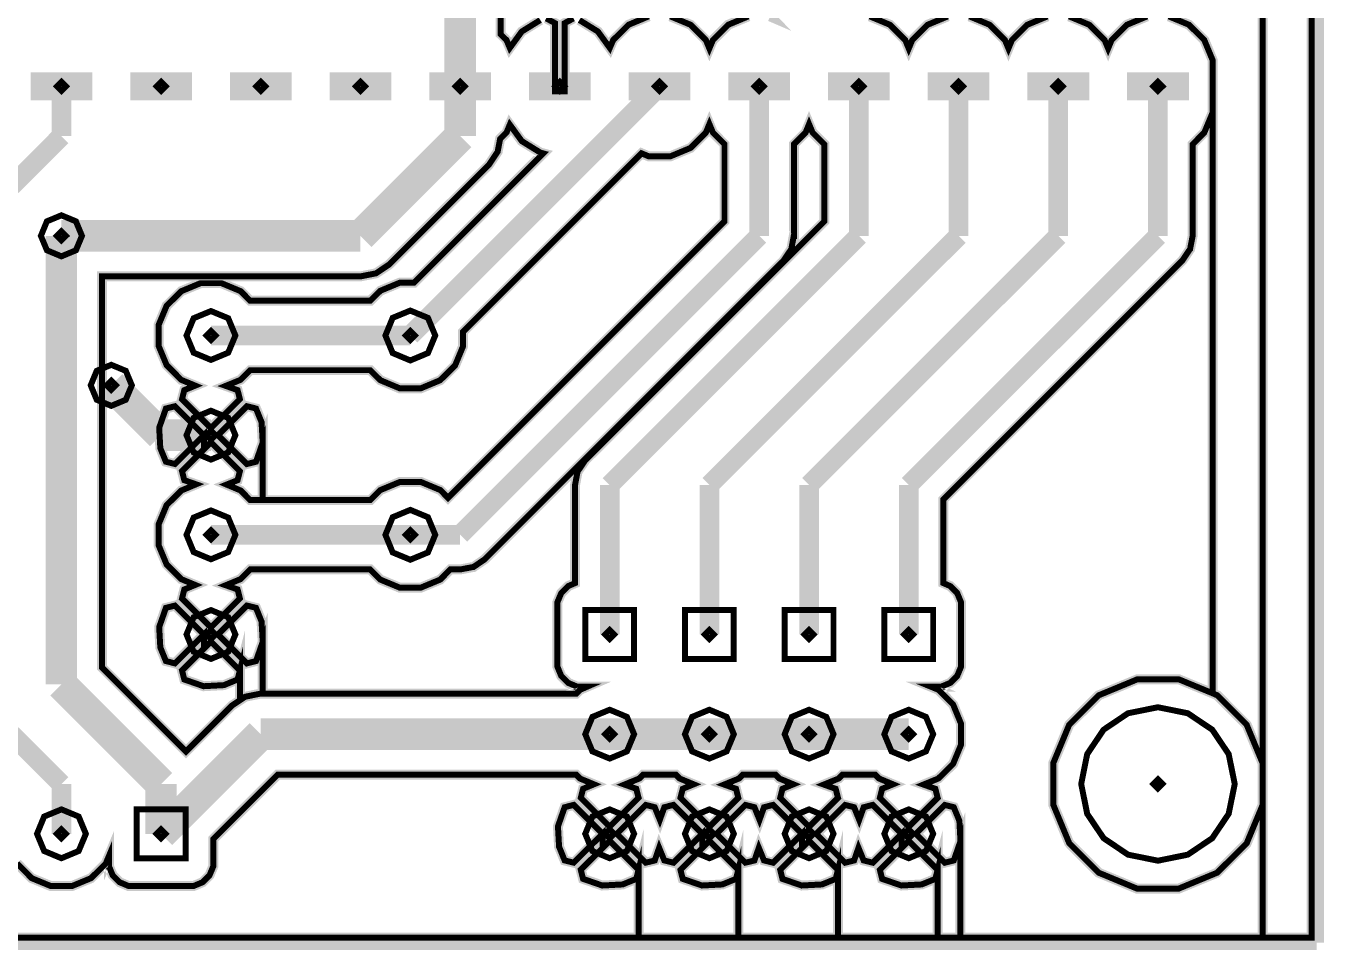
# Model space of a CAD drawing. Extents: x 0 to 6.22, y 0 to 4.04.
# Drawn here: x 4.922 to 6.224, y 2.058 to 2.985 of the extents above; entities that cross this region are included whole.
import ezdxf

# ---------------------------------------------------------------- set-up
doc = ezdxf.new("R2010")
doc.units = 0
doc.layers.get('0').update_dxf_attribs({"linetype": 'CONTINUOUS'})

msp = doc.modelspace()

# ---------------------------------------------------------------- linework, layer by layer
at = {"color": 0}
for points, const_width in [([(6.21636, 4.03353), (6.21636, 2.065)], 0.015), ([(4.25288, 4.02854), (6.21137, 4.02854), (6.21137, 2.07004)], 0.01), ([(6.21137, 4.02854), (6.21137, 2.07004), (6.21137, 2.07004), (6.16228, 2.07004), (6.16228, 3.89492)], 0.006), ([(6.21137, 2.07004), (6.16228, 2.07004), (6.16228, 3.89492)], 0.01), ([(6.16228, 3.85314), (6.16228, 2.2449), (6.14626, 2.28353), (6.11675, 2.3131), (6.11214, 2.31511), (6.11214, 2.95031), (6.10374, 2.97054), (6.08838, 2.98589), (6.06814, 2.99431)], 0.01), ([(6.16228, 3.85314), (6.16228, 2.2449), (6.14626, 2.28353), (6.11675, 2.3131), (6.11214, 2.31511), (6.11214, 2.95031), (6.10374, 2.97054), (6.08838, 2.98589), (6.06814, 2.99431)], 0.006), ([(5.35726, 2.9241), (5.35726, 3.12414)], 0.0315), ([(5.43767, 2.99061), (5.41906, 2.97911), (5.40707, 2.96263), (5.40375, 2.97054), (5.39794, 2.97629), (5.39794, 3.10721)], 0.01), ([(5.43767, 2.99061), (5.41906, 2.97911), (5.40707, 2.96263), (5.40375, 2.97054), (5.39794, 2.97629), (5.39794, 3.10721)], 0.006), ([(5.66607, 2.99664), (5.66846, 2.99419), (5.66818, 2.99431)], 0.01), ([(5.47097, 2.99229), (5.46224, 2.98762), (5.46224, 2.91911), (5.45225, 2.91911), (5.45225, 2.98762), (5.44358, 2.99229)], 0.01), ([(5.47097, 2.99229), (5.46224, 2.98762), (5.46224, 2.91911), (5.45225, 2.91911), (5.45225, 2.98762), (5.44358, 2.99229)], 0.006), ([(5.54633, 2.99431), (5.52615, 2.98589), (5.51074, 2.97054), (5.50738, 2.96263), (5.49544, 2.97911), (5.47683, 2.99061)], 0.01), ([(5.54633, 2.99431), (5.52615, 2.98589), (5.51074, 2.97054), (5.50738, 2.96263), (5.49544, 2.97911), (5.47683, 2.99061)], 0.006), ([(5.64638, 2.99431), (5.62614, 2.98589), (5.61079, 2.97054), (5.60726, 2.96212), (5.60374, 2.97054), (5.58838, 2.98589), (5.56814, 2.99431)], 0.01), ([(5.64638, 2.99431), (5.62614, 2.98589), (5.61079, 2.97054), (5.60726, 2.96212), (5.60374, 2.97054), (5.58838, 2.98589), (5.56814, 2.99431)], 0.006), ([(5.84636, 2.99431), (5.82617, 2.98589), (5.81076, 2.97054), (5.80724, 2.96212), (5.80376, 2.97054), (5.78836, 2.98589), (5.76818, 2.99431)], 0.01), ([(5.84636, 2.99431), (5.82617, 2.98589), (5.81076, 2.97054), (5.80724, 2.96212), (5.80376, 2.97054), (5.78836, 2.98589), (5.76818, 2.99431)], 0.006), ([(5.94635, 2.99431), (5.92617, 2.98589), (5.91075, 2.97054), (5.90728, 2.96212), (5.90375, 2.97054), (5.88835, 2.98589), (5.86817, 2.99431)], 0.01), ([(5.94635, 2.99431), (5.92617, 2.98589), (5.91075, 2.97054), (5.90728, 2.96212), (5.90375, 2.97054), (5.88835, 2.98589), (5.86817, 2.99431)], 0.006), ([(6.04633, 2.99431), (6.02615, 2.98589), (6.01074, 2.97054), (6.00726, 2.96212), (6.00375, 2.97054), (5.98833, 2.98589), (5.96815, 2.99431)], 0.01), ([(6.04633, 2.99431), (6.02615, 2.98589), (6.01074, 2.97054), (6.00726, 2.96212), (6.00375, 2.97054), (5.98833, 2.98589), (5.96815, 2.99431)], 0.006), ([(4.95725, 2.9381), (4.95725, 2.9101)], 0.062), ([(5.05724, 2.9381), (5.05724, 2.9101)], 0.062), ([(5.15728, 2.9381), (5.15728, 2.9101)], 0.062), ([(5.25726, 2.9381), (5.25726, 2.9101)], 0.062), ([(5.35726, 2.9381), (5.35726, 2.9101)], 0.062), ([(5.45725, 2.9381), (5.45725, 2.9101)], 0.062), ([(5.55724, 2.9381), (5.55724, 2.9101)], 0.062), ([(5.65728, 2.9381), (5.65728, 2.9101)], 0.062), ([(5.75726, 2.9381), (5.75726, 2.9101)], 0.062), ([(5.85726, 2.9381), (5.85726, 2.9101)], 0.062), ([(5.95725, 2.9381), (5.95725, 2.9101)], 0.062), ([(6.05724, 2.9381), (6.05724, 2.9101)], 0.062), ([(4.95725, 2.9241), (4.95725, 2.87414)], 0.0197), ([(5.30724, 2.6741), (5.55724, 2.9241)], 0.0197), ([(5.35726, 2.9241), (5.35726, 2.87414)], 0.0315), ([(5.65728, 2.9241), (5.65728, 2.77408)], 0.0197), ([(5.75726, 2.77408), (5.75726, 2.9241)], 0.0197), ([(5.85726, 2.9241), (5.85726, 2.77408)], 0.0197), ([(5.95725, 2.77408), (5.95725, 2.9241)], 0.0197), ([(6.05724, 2.9241), (6.05724, 2.77408)], 0.0197), ([(4.91276, 2.14442), (4.92746, 2.12961), (4.94678, 2.12164), (4.96767, 2.12164), (4.98697, 2.12961), (5.00174, 2.14432), (5.00489, 2.15181), (5.00489, 2.14171), (5.00868, 2.13254), (5.01568, 2.12554), (5.02474, 2.12169), (5.08968, 2.12169), (5.09885, 2.12554), (5.10585, 2.13254), (5.10965, 2.1416), (5.10965, 2.16889), (5.17415, 2.2334), (5.47368, 2.2334), (5.47743, 2.2296), (5.49143, 2.22379), (5.48058, 2.21929), (5.47825, 2.21024), (5.50726, 2.18121), (5.53624, 2.21024), (5.53396, 2.21929), (5.52208, 2.22353), (5.53694, 2.2296), (5.54075, 2.2334), (5.57368, 2.2334), (5.57747, 2.2296), (5.59147, 2.22379), (5.58057, 2.21929), (5.57824, 2.21024), (5.60726, 2.18121), (5.63628, 2.21024), (5.63396, 2.21929), (5.62207, 2.22353), (5.63693, 2.2296), (5.64074, 2.2334), (5.67367, 2.2334), (5.67746, 2.2296), (5.69146, 2.22379), (5.68056, 2.21929), (5.67828, 2.21024), (5.70725, 2.18121), (5.73628, 2.21024), (5.73394, 2.21929), (5.72206, 2.22353), (5.73697, 2.2296), (5.74078, 2.2334), (5.77365, 2.2334), (5.77746, 2.2296), (5.79144, 2.22379), (5.78054, 2.21929), (5.77826, 2.21024), (5.80724, 2.18121), (5.83626, 2.21024), (5.83393, 2.21929), (5.82206, 2.22353), (5.83697, 2.2296), (5.85178, 2.24431), (5.85975, 2.26361), (5.85975, 2.2845), (5.85178, 2.30382), (5.83708, 2.31862), (5.82954, 2.32172), (5.83968, 2.32172), (5.84885, 2.32553), (5.85585, 2.33251), (5.85965, 2.34164), (5.85965, 2.40653), (5.85585, 2.41569), (5.84885, 2.42269), (5.84207, 2.42563), (5.84207, 2.50971), (6.08187, 2.74951), (6.08936, 2.76069), (6.08946, 2.76079), (6.09207, 2.77408), (6.09207, 2.866), (6.10374, 2.87771), (6.11214, 2.89789), (6.11214, 2.31511), (6.07824, 2.3291), (6.03646, 2.3291), (5.99783, 2.3131), (5.96826, 2.28364), (5.95225, 2.24511), (5.95225, 2.20329), (5.96826, 2.16471), (5.99778, 2.1351), (6.03624, 2.11914), (6.07807, 2.11914), (6.11664, 2.1351), (6.14626, 2.16461), (6.16228, 2.20313), (6.16228, 2.07004), (5.85915, 2.07004), (5.85915, 2.16672), (5.85807, 2.18713), (5.85243, 2.20079), (5.84337, 2.20313), (5.81435, 2.1741), (5.84337, 2.14513), (5.85243, 2.1474), (5.85915, 2.16672), (5.85915, 2.07004), (5.83626, 2.07004), (5.83626, 2.13803), (5.80724, 2.16699), (5.80018, 2.15994), (5.80018, 2.1741), (5.77115, 2.20313), (5.76204, 2.20079), (5.75754, 2.18821), (5.75244, 2.20079), (5.74338, 2.20313), (5.71436, 2.1741), (5.74338, 2.14513), (5.75244, 2.1474), (5.75683, 2.1601), (5.76204, 2.1474), (5.77115, 2.14513), (5.80018, 2.1741), (5.80018, 2.15994), (5.77826, 2.13803), (5.78054, 2.1289), (5.79986, 2.12224), (5.82026, 2.12332), (5.83393, 2.1289), (5.83626, 2.13803), (5.83626, 2.07004), (5.73628, 2.07004), (5.73628, 2.13803), (5.70725, 2.16699), (5.70014, 2.15994), (5.70014, 2.1741), (5.67117, 2.20313), (5.66206, 2.20079), (5.65756, 2.18821), (5.65246, 2.20079), (5.64333, 2.20313), (5.61436, 2.1741), (5.64333, 2.14513), (5.65246, 2.1474), (5.65685, 2.1601), (5.66206, 2.1474), (5.67117, 2.14513), (5.70014, 2.1741), (5.70014, 2.15994), (5.67828, 2.13803), (5.68056, 2.1289), (5.69987, 2.12224), (5.72026, 2.12332), (5.73394, 2.1289), (5.73628, 2.13803), (5.73628, 2.07004), (5.63628, 2.07004), (5.63628, 2.13803), (5.60726, 2.16699), (5.60015, 2.15994), (5.60015, 2.1741), (5.57118, 2.20313), (5.56207, 2.20079), (5.55757, 2.18821), (5.55246, 2.20079), (5.54335, 2.20313), (5.51438, 2.1741), (5.54335, 2.14513), (5.55246, 2.1474), (5.55686, 2.1601), (5.56207, 2.1474), (5.57118, 2.14513), (5.60015, 2.1741), (5.60015, 2.15994), (5.57824, 2.13803), (5.58057, 2.1289), (5.59988, 2.12224), (5.62028, 2.12332), (5.63396, 2.1289), (5.63628, 2.13803), (5.63628, 2.07004), (5.53624, 2.07004), (5.53624, 2.13803), (5.50726, 2.16699), (5.50017, 2.15994), (5.50017, 2.1741), (5.47114, 2.20313), (5.46208, 2.20079), (5.45535, 2.18153), (5.45649, 2.16114), (5.46208, 2.1474), (5.47114, 2.14513), (5.50017, 2.1741), (5.50017, 2.15994), (5.47825, 2.13803), (5.48058, 2.1289), (5.49983, 2.12224), (5.52024, 2.12332), (5.53396, 2.1289), (5.53624, 2.13803), (5.53624, 2.07004), (4.78624, 2.07004)], 0.01), ([(4.91276, 2.14442), (4.92746, 2.12961), (4.94678, 2.12164), (4.96767, 2.12164), (4.98697, 2.12961), (5.00174, 2.14432), (5.00489, 2.15181), (5.00489, 2.14171), (5.00868, 2.13254), (5.01568, 2.12554), (5.02474, 2.12169), (5.08968, 2.12169), (5.09885, 2.12554), (5.10585, 2.13254), (5.10965, 2.1416), (5.10965, 2.16889), (5.17415, 2.2334), (5.47368, 2.2334), (5.47743, 2.2296), (5.49143, 2.22379), (5.48058, 2.21929), (5.47825, 2.21024), (5.50726, 2.18121), (5.53624, 2.21024), (5.53396, 2.21929), (5.52208, 2.22353), (5.53694, 2.2296), (5.54075, 2.2334), (5.57368, 2.2334), (5.57747, 2.2296), (5.59147, 2.22379), (5.58057, 2.21929), (5.57824, 2.21024), (5.60726, 2.18121), (5.63628, 2.21024), (5.63396, 2.21929), (5.62207, 2.22353), (5.63693, 2.2296), (5.64074, 2.2334), (5.67367, 2.2334), (5.67746, 2.2296), (5.69146, 2.22379), (5.68056, 2.21929), (5.67828, 2.21024), (5.70725, 2.18121), (5.73628, 2.21024), (5.73394, 2.21929), (5.72206, 2.22353), (5.73697, 2.2296), (5.74078, 2.2334), (5.77365, 2.2334), (5.77746, 2.2296), (5.79144, 2.22379), (5.78054, 2.21929), (5.77826, 2.21024), (5.80724, 2.18121), (5.83626, 2.21024), (5.83393, 2.21929), (5.82206, 2.22353), (5.83697, 2.2296), (5.85178, 2.24431), (5.85975, 2.26361), (5.85975, 2.2845), (5.85178, 2.30382), (5.83708, 2.31862), (5.82954, 2.32172), (5.83968, 2.32172), (5.84885, 2.32553), (5.85585, 2.33251), (5.85965, 2.34164), (5.85965, 2.40653), (5.85585, 2.41569), (5.84885, 2.42269), (5.84207, 2.42563), (5.84207, 2.50971), (6.08187, 2.74951), (6.08936, 2.76069), (6.08946, 2.76079), (6.09207, 2.77408), (6.09207, 2.866), (6.10374, 2.87771), (6.11214, 2.89789), (6.11214, 2.31511), (6.07824, 2.3291), (6.03646, 2.3291), (5.99783, 2.3131), (5.96826, 2.28364), (5.95225, 2.24511), (5.95225, 2.20329), (5.96826, 2.16471), (5.99778, 2.1351), (6.03624, 2.11914), (6.07807, 2.11914), (6.11664, 2.1351), (6.14626, 2.16461), (6.16228, 2.20313), (6.16228, 2.07004), (5.85915, 2.07004), (5.85915, 2.16672), (5.85807, 2.18713), (5.85243, 2.20079), (5.84337, 2.20313), (5.81435, 2.1741), (5.84337, 2.14513), (5.85243, 2.1474), (5.85915, 2.16672), (5.85915, 2.07004), (5.83626, 2.07004), (5.83626, 2.13803), (5.80724, 2.16699), (5.80018, 2.15994), (5.80018, 2.1741), (5.77115, 2.20313), (5.76204, 2.20079), (5.75754, 2.18821), (5.75244, 2.20079), (5.74338, 2.20313), (5.71436, 2.1741), (5.74338, 2.14513), (5.75244, 2.1474), (5.75683, 2.1601), (5.76204, 2.1474), (5.77115, 2.14513), (5.80018, 2.1741), (5.80018, 2.15994), (5.77826, 2.13803), (5.78054, 2.1289), (5.79986, 2.12224), (5.82026, 2.12332), (5.83393, 2.1289), (5.83626, 2.13803), (5.83626, 2.07004), (5.73628, 2.07004), (5.73628, 2.13803), (5.70725, 2.16699), (5.70014, 2.15994), (5.70014, 2.1741), (5.67117, 2.20313), (5.66206, 2.20079), (5.65756, 2.18821), (5.65246, 2.20079), (5.64333, 2.20313), (5.61436, 2.1741), (5.64333, 2.14513), (5.65246, 2.1474), (5.65685, 2.1601), (5.66206, 2.1474), (5.67117, 2.14513), (5.70014, 2.1741), (5.70014, 2.15994), (5.67828, 2.13803), (5.68056, 2.1289), (5.69987, 2.12224), (5.72026, 2.12332), (5.73394, 2.1289), (5.73628, 2.13803), (5.73628, 2.07004), (5.63628, 2.07004), (5.63628, 2.13803), (5.60726, 2.16699), (5.60015, 2.15994), (5.60015, 2.1741), (5.57118, 2.20313), (5.56207, 2.20079), (5.55757, 2.18821), (5.55246, 2.20079), (5.54335, 2.20313), (5.51438, 2.1741), (5.54335, 2.14513), (5.55246, 2.1474), (5.55686, 2.1601), (5.56207, 2.1474), (5.57118, 2.14513), (5.60015, 2.1741), (5.60015, 2.15994), (5.57824, 2.13803), (5.58057, 2.1289), (5.59988, 2.12224), (5.62028, 2.12332), (5.63396, 2.1289), (5.63628, 2.13803), (5.63628, 2.07004), (5.53624, 2.07004), (5.53624, 2.13803), (5.50726, 2.16699), (5.50017, 2.15994), (5.50017, 2.1741), (5.47114, 2.20313), (5.46208, 2.20079), (5.45535, 2.18153), (5.45649, 2.16114), (5.46208, 2.1474), (5.47114, 2.14513), (5.50017, 2.1741), (5.50017, 2.15994), (5.47825, 2.13803), (5.48058, 2.1289), (5.49983, 2.12224), (5.52024, 2.12332), (5.53396, 2.1289), (5.53624, 2.13803), (5.53624, 2.07004), (4.78624, 2.07004)], 0.006), ([(5.7225, 2.78851), (5.48264, 2.54872), (5.47504, 2.53754), (5.4725, 2.52408), (5.4725, 2.42563), (5.46565, 2.42269), (5.45865, 2.41569), (5.45486, 2.40662), (5.45486, 2.34169), (5.45865, 2.33251), (5.46565, 2.32553), (5.47478, 2.32172), (5.48465, 2.32172), (5.47754, 2.31862), (5.47368, 2.31483), (5.15918, 2.31483), (5.15918, 2.36669), (5.15804, 2.3871), (5.15246, 2.40082), (5.14333, 2.4031), (5.11436, 2.37414), (5.14333, 2.34511), (5.15246, 2.34744), (5.15918, 2.36669), (5.15918, 2.31483), (5.15728, 2.31483), (5.14165, 2.31168), (5.13628, 2.30811), (5.13628, 2.338), (5.10726, 2.36703), (5.10015, 2.35992), (5.10015, 2.37414), (5.07118, 2.4031), (5.06207, 2.40082), (5.05533, 2.38151), (5.05647, 2.36111), (5.06207, 2.34744), (5.07118, 2.34511), (5.10015, 2.37414), (5.10015, 2.35992), (5.07824, 2.338), (5.08057, 2.32894), (5.09988, 2.32221), (5.12028, 2.32329), (5.13396, 2.32894), (5.13628, 2.338), (5.13628, 2.30811), (5.12847, 2.3029), (5.08225, 2.25672), (4.99794, 2.34104), (4.99794, 2.7334), (5.25726, 2.7334), (5.27285, 2.73649), (5.28603, 2.74533), (5.38607, 2.84532), (5.39486, 2.8585), (5.39735, 2.87142), (5.40375, 2.87771), (5.40707, 2.88569), (5.41906, 2.86914), (5.43767, 2.85764), (5.44065, 2.85682), (5.31104, 2.72711), (5.29676, 2.72711), (5.27724, 2.71903), (5.26704, 2.70893), (5.14665, 2.70893), (5.13704, 2.71858), (5.11778, 2.72661), (5.09685, 2.72661), (5.07758, 2.71858), (5.06278, 2.70394), (5.05474, 2.68463), (5.05474, 2.66374), (5.06278, 2.64442), (5.07747, 2.62961), (5.09147, 2.62381), (5.08057, 2.61931), (5.07824, 2.61019), (5.10726, 2.58122), (5.13628, 2.61019), (5.13396, 2.61931), (5.12207, 2.62354), (5.13693, 2.62961), (5.14665, 2.63932), (5.26704, 2.63932), (5.27718, 2.62924), (5.29665, 2.6211), (5.31776, 2.6211), (5.33724, 2.62924), (5.35215, 2.64404), (5.36025, 2.66351), (5.36025, 2.6779), (5.53917, 2.85693), (5.54633, 2.85389), (5.56814, 2.85389), (5.58838, 2.86231), (5.60374, 2.87771), (5.60726, 2.88624), (5.61079, 2.87771), (5.62244, 2.866), (5.62244, 2.78863), (5.34506, 2.51124), (5.33735, 2.51904), (5.31787, 2.52713), (5.29676, 2.52713), (5.27724, 2.51904), (5.26704, 2.5089), (5.15918, 2.5089), (5.15918, 2.56674), (5.15804, 2.58712), (5.15246, 2.60081), (5.14333, 2.60314), (5.11436, 2.57411), (5.14333, 2.54514), (5.15246, 2.54742), (5.15918, 2.56674), (5.15918, 2.5089), (5.14665, 2.5089), (5.13704, 2.51861), (5.12294, 2.52453), (5.13396, 2.52892), (5.13628, 2.53803), (5.10726, 2.567), (5.10015, 2.55989), (5.10015, 2.57411), (5.07118, 2.60314), (5.06207, 2.60081), (5.05533, 2.58154), (5.05647, 2.56108), (5.06207, 2.54742), (5.07118, 2.54514), (5.10015, 2.57411), (5.10015, 2.55989), (5.07824, 2.53803), (5.08057, 2.52892), (5.09233, 2.52479), (5.07758, 2.51861), (5.06278, 2.5039), (5.05474, 2.4846), (5.05474, 2.46371), (5.06278, 2.44444), (5.07747, 2.42964), (5.09147, 2.42383), (5.08057, 2.41932), (5.07824, 2.41021), (5.10726, 2.38118), (5.13628, 2.41021), (5.13396, 2.41932), (5.12207, 2.4235), (5.13693, 2.42964), (5.14665, 2.43935), (5.26704, 2.43935), (5.27718, 2.42919), (5.29665, 2.42111), (5.31776, 2.42111), (5.33724, 2.42919), (5.34733, 2.43935), (5.35726, 2.43935), (5.37056, 2.44189), (5.37067, 2.44189), (5.38183, 2.44949), (5.68186, 2.7494), (5.68186, 2.74951), (5.68685, 2.757), (5.68935, 2.76069), (5.68946, 2.76079), (5.69194, 2.77408), (5.69206, 2.77408), (5.69206, 2.866), (5.70378, 2.87771), (5.70725, 2.88624), (5.71078, 2.87771), (5.7225, 2.866), (5.7225, 2.78851)], 0.01), ([(4.95725, 2.87414), (4.90728, 2.82411)], 0.0197), ([(5.35726, 2.87414), (5.25726, 2.77408)], 0.0315), ([(4.97786, 2.77408), (4.97179, 2.78868), (4.95725, 2.79471), (4.94271, 2.78868), (4.93668, 2.77408), (4.94271, 2.7596), (4.95725, 2.75353), (4.97179, 2.7596), (4.97786, 2.77408)], 0.006), ([(4.95725, 2.77408), (4.95725, 2.32411)], 0.0315), ([(5.25726, 2.77408), (4.95725, 2.77408)], 0.0315), ([(5.65728, 2.77408), (5.35726, 2.47412)], 0.0197), ([(5.50726, 2.52408), (5.75726, 2.77408)], 0.0197), ([(5.85726, 2.77408), (5.60726, 2.52408)], 0.0197), ([(5.70725, 2.52408), (5.95725, 2.77408)], 0.0197), ([(6.05724, 2.77408), (5.80724, 2.52408)], 0.0197), ([(5.13178, 2.6741), (5.12457, 2.69146), (5.10726, 2.69862), (5.0899, 2.69146), (5.08274, 2.6741), (5.0899, 2.65685), (5.10726, 2.64962), (5.12457, 2.65685), (5.13178, 2.6741)], 0.006), ([(5.33225, 2.6741), (5.32493, 2.69183), (5.30724, 2.69911), (5.28956, 2.69183), (5.28228, 2.6741), (5.28956, 2.65647), (5.30724, 2.64908), (5.32493, 2.65647), (5.33225, 2.6741)], 0.006), ([(5.30724, 2.6741), (5.10726, 2.6741)], 0.0197), ([(5.02789, 2.62414), (5.02181, 2.63867), (5.00726, 2.64469), (4.99268, 2.63867), (4.98665, 2.62414), (4.99268, 2.6096), (5.00726, 2.60351), (5.02181, 2.6096), (5.02789, 2.62414)], 0.006), ([(5.05724, 2.57411), (5.00726, 2.62414)], 0.0315), ([(5.13178, 2.57411), (5.12457, 2.59147), (5.10726, 2.59864), (5.0899, 2.59147), (5.08274, 2.57411), (5.0899, 2.55681), (5.10726, 2.54958), (5.12457, 2.55681), (5.13178, 2.57411)], 0.006), ([(5.10726, 2.57411), (5.05724, 2.57411)], 0.0315), ([(5.50726, 2.37414), (5.50726, 2.52408)], 0.0197), ([(5.60726, 2.52408), (5.60726, 2.37414)], 0.0197), ([(5.70725, 2.37414), (5.70725, 2.52408)], 0.0197), ([(5.80724, 2.52408), (5.80724, 2.37414)], 0.0197), ([(5.13178, 2.47412), (5.12457, 2.49143), (5.10726, 2.49858), (5.0899, 2.49143), (5.08274, 2.47412), (5.0899, 2.45682), (5.10726, 2.4496), (5.12457, 2.45682), (5.13178, 2.47412)], 0.006), ([(5.33225, 2.47412), (5.32493, 2.49181), (5.30724, 2.49914), (5.28956, 2.49181), (5.28228, 2.47412), (5.28956, 2.45643), (5.30724, 2.44911), (5.32493, 2.45643), (5.33225, 2.47412)], 0.006), ([(5.35726, 2.47412), (5.10726, 2.47412)], 0.0197), ([(5.13178, 2.37414), (5.12457, 2.39144), (5.10726, 2.3986), (5.0899, 2.39144), (5.08274, 2.37414), (5.0899, 2.35682), (5.10726, 2.34961), (5.12457, 2.35682), (5.13178, 2.37414)], 0.006), ([(4.95725, 2.32411), (5.05724, 2.22412)], 0.0315), ([(5.53174, 2.27408), (5.52453, 2.29144), (5.50726, 2.29861), (5.4899, 2.29144), (5.48275, 2.27408), (5.4899, 2.25683), (5.50726, 2.24963), (5.52453, 2.25683), (5.53174, 2.27408)], 0.006), ([(5.63178, 2.27408), (5.62457, 2.29144), (5.60726, 2.29861), (5.5899, 2.29144), (5.58274, 2.27408), (5.5899, 2.25683), (5.60726, 2.24963), (5.62457, 2.25683), (5.63178, 2.27408)], 0.006), ([(5.73178, 2.27408), (5.72456, 2.29144), (5.70725, 2.29861), (5.68994, 2.29144), (5.68278, 2.27408), (5.68994, 2.25683), (5.70725, 2.24963), (5.72456, 2.25683), (5.73178, 2.27408)], 0.006), ([(5.83176, 2.27408), (5.82454, 2.29144), (5.80724, 2.29861), (5.78993, 2.29144), (5.78276, 2.27408), (5.78993, 2.25683), (5.80724, 2.24963), (5.82454, 2.25683), (5.83176, 2.27408)], 0.006), ([(6.13428, 2.22412), (6.12819, 2.25412), (6.11171, 2.2786), (6.08718, 2.29508), (6.05724, 2.30111), (6.02724, 2.29508), (6.00276, 2.2786), (5.98628, 2.25412), (5.98025, 2.22412), (5.98628, 2.19417), (6.00276, 2.16971), (6.02724, 2.15321), (6.05724, 2.14714), (6.08718, 2.15321), (6.11171, 2.16971), (6.12819, 2.19417), (6.13428, 2.22412)], 0.006), ([(4.90728, 2.27408), (4.95725, 2.22412)], 0.0197), ([(5.15728, 2.27408), (5.05724, 2.1741)], 0.0315), ([(5.50726, 2.27408), (5.15728, 2.27408)], 0.0315), ([(5.80724, 2.27408), (5.50726, 2.27408)], 0.0315), ([(5.05724, 2.22412), (5.05724, 2.1741)], 0.0315), ([(4.95725, 2.22412), (4.95725, 2.1741)], 0.0197), ([(4.98178, 2.1741), (4.97456, 2.19146), (4.95725, 2.19862), (4.93994, 2.19146), (4.93278, 2.1741), (4.93994, 2.15685), (4.95725, 2.14962), (4.97456, 2.15685), (4.98178, 2.1741)], 0.006), ([(5.53174, 2.1741), (5.52453, 2.19146), (5.50726, 2.19862), (5.4899, 2.19146), (5.48275, 2.1741), (5.4899, 2.15685), (5.50726, 2.14962), (5.52453, 2.15685), (5.53174, 2.1741)], 0.006), ([(5.63178, 2.1741), (5.62457, 2.19146), (5.60726, 2.19862), (5.5899, 2.19146), (5.58274, 2.1741), (5.5899, 2.15685), (5.60726, 2.14962), (5.62457, 2.15685), (5.63178, 2.1741)], 0.006), ([(5.73178, 2.1741), (5.72456, 2.19146), (5.70725, 2.19862), (5.68994, 2.19146), (5.68278, 2.1741), (5.68994, 2.15685), (5.70725, 2.14962), (5.72456, 2.15685), (5.73178, 2.1741)], 0.006), ([(5.83176, 2.1741), (5.82454, 2.19146), (5.80724, 2.19862), (5.78993, 2.19146), (5.78276, 2.1741), (5.78993, 2.15685), (5.80724, 2.14962), (5.82454, 2.15685), (5.83176, 2.1741)], 0.006), ([(6.21636, 2.065), (4.24783, 2.065)], 0.015)]:
    msp.add_lwpolyline(points, dxfattribs=dict(at, const_width=const_width))
for points in [[(4.25288, 4.02854), (6.21137, 4.02854), (6.21137, 2.07004)], [(6.21137, 2.07004), (6.16228, 2.07004), (6.16228, 3.89492)], [(6.16228, 3.85314), (6.16228, 2.2449), (6.14626, 2.28353), (6.11675, 2.3131), (6.11214, 2.31511), (6.11214, 2.95031), (6.10374, 2.97054), (6.08838, 2.98589)], [(5.43767, 2.99061), (5.41906, 2.97911), (5.40707, 2.96263), (5.40375, 2.97054), (5.39794, 2.97629), (5.39794, 3.10721)], [(5.46224, 2.98762), (5.46224, 2.91911), (5.45225, 2.91911), (5.45225, 2.98762)], [(5.52615, 2.98589), (5.51074, 2.97054), (5.50738, 2.96263), (5.49544, 2.97911), (5.47683, 2.99061)], [(5.62614, 2.98589), (5.61079, 2.97054), (5.60726, 2.96212), (5.60374, 2.97054), (5.58838, 2.98589)], [(5.82617, 2.98589), (5.81076, 2.97054), (5.80724, 2.96212), (5.80376, 2.97054), (5.78836, 2.98589)], [(5.92617, 2.98589), (5.91075, 2.97054), (5.90728, 2.96212), (5.90375, 2.97054), (5.88835, 2.98589)], [(6.02615, 2.98589), (6.01074, 2.97054), (6.00726, 2.96212), (6.00375, 2.97054), (5.98833, 2.98589)], [(4.91276, 2.14442), (4.92746, 2.12961), (4.94678, 2.12164), (4.96767, 2.12164), (4.98697, 2.12961), (5.00174, 2.14432), (5.00489, 2.15181), (5.00489, 2.14171), (5.00868, 2.13254), (5.01568, 2.12554), (5.02474, 2.12169), (5.08968, 2.12169), (5.09885, 2.12554), (5.10585, 2.13254), (5.10965, 2.1416), (5.10965, 2.16889), (5.17415, 2.2334), (5.47368, 2.2334), (5.47743, 2.2296), (5.49143, 2.22379), (5.48058, 2.21929), (5.47825, 2.21024), (5.50726, 2.18121), (5.53624, 2.21024), (5.53396, 2.21929), (5.52208, 2.22353), (5.53694, 2.2296), (5.54075, 2.2334), (5.57368, 2.2334), (5.57747, 2.2296), (5.59147, 2.22379), (5.58057, 2.21929), (5.57824, 2.21024), (5.60726, 2.18121), (5.63628, 2.21024), (5.63396, 2.21929), (5.62207, 2.22353), (5.63693, 2.2296), (5.64074, 2.2334), (5.67367, 2.2334), (5.67746, 2.2296), (5.69146, 2.22379), (5.68056, 2.21929), (5.67828, 2.21024), (5.70725, 2.18121), (5.73628, 2.21024), (5.73394, 2.21929), (5.72206, 2.22353), (5.73697, 2.2296), (5.74078, 2.2334), (5.77365, 2.2334), (5.77746, 2.2296), (5.79144, 2.22379), (5.78054, 2.21929), (5.77826, 2.21024), (5.80724, 2.18121), (5.83626, 2.21024), (5.83393, 2.21929), (5.82206, 2.22353), (5.83697, 2.2296), (5.85178, 2.24431), (5.85975, 2.26361), (5.85975, 2.2845), (5.85178, 2.30382), (5.83708, 2.31862), (5.82954, 2.32172), (5.83968, 2.32172), (5.84885, 2.32553), (5.85585, 2.33251), (5.85965, 2.34164), (5.85965, 2.40653), (5.85585, 2.41569), (5.84885, 2.42269), (5.84207, 2.42563), (5.84207, 2.50971), (6.08187, 2.74951), (6.08936, 2.76069), (6.08946, 2.76079), (6.09207, 2.77408), (6.09207, 2.866), (6.10374, 2.87771), (6.11214, 2.89789), (6.11214, 2.31511), (6.07824, 2.3291), (6.03646, 2.3291), (5.99783, 2.3131), (5.96826, 2.28364), (5.95225, 2.24511), (5.95225, 2.20329), (5.96826, 2.16471), (5.99778, 2.1351), (6.03624, 2.11914), (6.07807, 2.11914), (6.11664, 2.1351), (6.14626, 2.16461), (6.16228, 2.20313), (6.16228, 2.07004), (5.85915, 2.07004), (5.85915, 2.16672), (5.85807, 2.18713), (5.85243, 2.20079), (5.84337, 2.20313), (5.81435, 2.1741), (5.84337, 2.14513), (5.85243, 2.1474), (5.85915, 2.16672), (5.85915, 2.07004), (5.83626, 2.07004), (5.83626, 2.13803), (5.80724, 2.16699), (5.80018, 2.15994), (5.80018, 2.1741), (5.77115, 2.20313), (5.76204, 2.20079), (5.75754, 2.18821), (5.75244, 2.20079), (5.74338, 2.20313), (5.71436, 2.1741), (5.74338, 2.14513), (5.75244, 2.1474), (5.75683, 2.1601), (5.76204, 2.1474), (5.77115, 2.14513), (5.80018, 2.1741), (5.80018, 2.15994), (5.77826, 2.13803), (5.78054, 2.1289), (5.79986, 2.12224), (5.82026, 2.12332), (5.83393, 2.1289), (5.83626, 2.13803), (5.83626, 2.07004), (5.73628, 2.07004), (5.73628, 2.13803), (5.70725, 2.16699), (5.70014, 2.15994), (5.70014, 2.1741), (5.67117, 2.20313), (5.66206, 2.20079), (5.65756, 2.18821), (5.65246, 2.20079), (5.64333, 2.20313), (5.61436, 2.1741), (5.64333, 2.14513), (5.65246, 2.1474), (5.65685, 2.1601), (5.66206, 2.1474), (5.67117, 2.14513), (5.70014, 2.1741), (5.70014, 2.15994), (5.67828, 2.13803), (5.68056, 2.1289), (5.69987, 2.12224), (5.72026, 2.12332), (5.73394, 2.1289), (5.73628, 2.13803), (5.73628, 2.07004), (5.63628, 2.07004), (5.63628, 2.13803), (5.60726, 2.16699), (5.60015, 2.15994), (5.60015, 2.1741), (5.57118, 2.20313), (5.56207, 2.20079), (5.55757, 2.18821), (5.55246, 2.20079), (5.54335, 2.20313), (5.51438, 2.1741), (5.54335, 2.14513), (5.55246, 2.1474), (5.55686, 2.1601), (5.56207, 2.1474), (5.57118, 2.14513), (5.60015, 2.1741), (5.60015, 2.15994), (5.57824, 2.13803), (5.58057, 2.1289), (5.59988, 2.12224), (5.62028, 2.12332), (5.63396, 2.1289), (5.63628, 2.13803), (5.63628, 2.07004), (5.53624, 2.07004), (5.53624, 2.13803), (5.50726, 2.16699), (5.50017, 2.15994), (5.50017, 2.1741), (5.47114, 2.20313), (5.46208, 2.20079), (5.45535, 2.18153), (5.45649, 2.16114), (5.46208, 2.1474), (5.47114, 2.14513), (5.50017, 2.1741), (5.50017, 2.15994), (5.47825, 2.13803), (5.48058, 2.1289), (5.49983, 2.12224), (5.52024, 2.12332), (5.53396, 2.1289), (5.53624, 2.13803), (5.53624, 2.07004), (4.78624, 2.07004)], [(5.7225, 2.78851), (5.48264, 2.54872), (5.47504, 2.53754), (5.4725, 2.52408), (5.4725, 2.42563), (5.46565, 2.42269), (5.45865, 2.41569), (5.45486, 2.40662), (5.45486, 2.34169), (5.45865, 2.33251), (5.46565, 2.32553), (5.47478, 2.32172), (5.48465, 2.32172), (5.47754, 2.31862), (5.47368, 2.31483), (5.15918, 2.31483), (5.15918, 2.36669), (5.15804, 2.3871), (5.15246, 2.40082), (5.14333, 2.4031), (5.11436, 2.37414), (5.14333, 2.34511), (5.15246, 2.34744), (5.15918, 2.36669), (5.15918, 2.31483), (5.15728, 2.31483), (5.14165, 2.31168), (5.13628, 2.30811), (5.13628, 2.338), (5.10726, 2.36703), (5.10015, 2.35992), (5.10015, 2.37414), (5.07118, 2.4031), (5.06207, 2.40082), (5.05533, 2.38151), (5.05647, 2.36111), (5.06207, 2.34744), (5.07118, 2.34511), (5.10015, 2.37414), (5.10015, 2.35992), (5.07824, 2.338), (5.08057, 2.32894), (5.09988, 2.32221), (5.12028, 2.32329), (5.13396, 2.32894), (5.13628, 2.338), (5.13628, 2.30811), (5.12847, 2.3029), (5.08225, 2.25672), (4.99794, 2.34104), (4.99794, 2.7334), (5.25726, 2.7334), (5.27285, 2.73649), (5.28603, 2.74533), (5.38607, 2.84532), (5.39486, 2.8585), (5.39735, 2.87142), (5.40375, 2.87771), (5.40707, 2.88569), (5.41906, 2.86914), (5.43767, 2.85764), (5.44065, 2.85682), (5.31104, 2.72711), (5.29676, 2.72711), (5.27724, 2.71903), (5.26704, 2.70893), (5.14665, 2.70893), (5.13704, 2.71858), (5.11778, 2.72661), (5.09685, 2.72661), (5.07758, 2.71858), (5.06278, 2.70394), (5.05474, 2.68463), (5.05474, 2.66374), (5.06278, 2.64442), (5.07747, 2.62961), (5.09147, 2.62381), (5.08057, 2.61931), (5.07824, 2.61019), (5.10726, 2.58122), (5.13628, 2.61019), (5.13396, 2.61931), (5.12207, 2.62354), (5.13693, 2.62961), (5.14665, 2.63932), (5.26704, 2.63932), (5.27718, 2.62924), (5.29665, 2.6211), (5.31776, 2.6211), (5.33724, 2.62924), (5.35215, 2.64404), (5.36025, 2.66351), (5.36025, 2.6779), (5.53917, 2.85693), (5.54633, 2.85389), (5.56814, 2.85389), (5.58838, 2.86231), (5.60374, 2.87771), (5.60726, 2.88624), (5.61079, 2.87771), (5.62244, 2.866), (5.62244, 2.78863), (5.34506, 2.51124), (5.33735, 2.51904), (5.31787, 2.52713), (5.29676, 2.52713), (5.27724, 2.51904), (5.26704, 2.5089), (5.15918, 2.5089), (5.15918, 2.56674), (5.15804, 2.58712), (5.15246, 2.60081), (5.14333, 2.60314), (5.11436, 2.57411), (5.14333, 2.54514), (5.15246, 2.54742), (5.15918, 2.56674), (5.15918, 2.5089), (5.14665, 2.5089), (5.13704, 2.51861), (5.12294, 2.52453), (5.13396, 2.52892), (5.13628, 2.53803), (5.10726, 2.567), (5.10015, 2.55989), (5.10015, 2.57411), (5.07118, 2.60314), (5.06207, 2.60081), (5.05533, 2.58154), (5.05647, 2.56108), (5.06207, 2.54742), (5.07118, 2.54514), (5.10015, 2.57411), (5.10015, 2.55989), (5.07824, 2.53803), (5.08057, 2.52892), (5.09233, 2.52479), (5.07758, 2.51861), (5.06278, 2.5039), (5.05474, 2.4846), (5.05474, 2.46371), (5.06278, 2.44444), (5.07747, 2.42964), (5.09147, 2.42383), (5.08057, 2.41932), (5.07824, 2.41021), (5.10726, 2.38118), (5.13628, 2.41021), (5.13396, 2.41932), (5.12207, 2.4235), (5.13693, 2.42964), (5.14665, 2.43935), (5.26704, 2.43935), (5.27718, 2.42919), (5.29665, 2.42111), (5.31776, 2.42111), (5.33724, 2.42919), (5.34733, 2.43935), (5.35726, 2.43935), (5.37056, 2.44189), (5.37067, 2.44189), (5.38183, 2.44949), (5.68186, 2.7494), (5.68186, 2.74951), (5.68685, 2.757), (5.68935, 2.76069), (5.68946, 2.76079), (5.69194, 2.77408), (5.69206, 2.77408), (5.69206, 2.866), (5.70378, 2.87771), (5.70725, 2.88624), (5.71078, 2.87771), (5.7225, 2.866), (5.7225, 2.78851)], [(4.97786, 2.77408), (4.97179, 2.78868), (4.95725, 2.79471), (4.94271, 2.78868), (4.93668, 2.77408), (4.94271, 2.7596), (4.95725, 2.75353), (4.97179, 2.7596), (4.97786, 2.77408)], [(5.13178, 2.6741), (5.12457, 2.69146), (5.10726, 2.69862), (5.0899, 2.69146), (5.08274, 2.6741), (5.0899, 2.65685), (5.10726, 2.64962), (5.12457, 2.65685), (5.13178, 2.6741)], [(5.33225, 2.6741), (5.32493, 2.69183), (5.30724, 2.69911), (5.28956, 2.69183), (5.28228, 2.6741), (5.28956, 2.65647), (5.30724, 2.64908), (5.32493, 2.65647), (5.33225, 2.6741)], [(5.02789, 2.62414), (5.02181, 2.63867), (5.00726, 2.64469), (4.99268, 2.63867), (4.98665, 2.62414), (4.99268, 2.6096), (5.00726, 2.60351), (5.02181, 2.6096), (5.02789, 2.62414)], [(5.13178, 2.57411), (5.12457, 2.59147), (5.10726, 2.59864), (5.0899, 2.59147), (5.08274, 2.57411), (5.0899, 2.55681), (5.10726, 2.54958), (5.12457, 2.55681), (5.13178, 2.57411)], [(5.13178, 2.47412), (5.12457, 2.49143), (5.10726, 2.49858), (5.0899, 2.49143), (5.08274, 2.47412), (5.0899, 2.45682), (5.10726, 2.4496), (5.12457, 2.45682), (5.13178, 2.47412)], [(5.33225, 2.47412), (5.32493, 2.49181), (5.30724, 2.49914), (5.28956, 2.49181), (5.28228, 2.47412), (5.28956, 2.45643), (5.30724, 2.44911), (5.32493, 2.45643), (5.33225, 2.47412)], [(5.13178, 2.37414), (5.12457, 2.39144), (5.10726, 2.3986), (5.0899, 2.39144), (5.08274, 2.37414), (5.0899, 2.35682), (5.10726, 2.34961), (5.12457, 2.35682), (5.13178, 2.37414)], [(5.53174, 2.27408), (5.52453, 2.29144), (5.50726, 2.29861), (5.4899, 2.29144), (5.48275, 2.27408), (5.4899, 2.25683), (5.50726, 2.24963), (5.52453, 2.25683), (5.53174, 2.27408)], [(5.63178, 2.27408), (5.62457, 2.29144), (5.60726, 2.29861), (5.5899, 2.29144), (5.58274, 2.27408), (5.5899, 2.25683), (5.60726, 2.24963), (5.62457, 2.25683), (5.63178, 2.27408)], [(5.73178, 2.27408), (5.72456, 2.29144), (5.70725, 2.29861), (5.68994, 2.29144), (5.68278, 2.27408), (5.68994, 2.25683), (5.70725, 2.24963), (5.72456, 2.25683), (5.73178, 2.27408)], [(5.83176, 2.27408), (5.82454, 2.29144), (5.80724, 2.29861), (5.78993, 2.29144), (5.78276, 2.27408), (5.78993, 2.25683), (5.80724, 2.24963), (5.82454, 2.25683), (5.83176, 2.27408)], [(6.13428, 2.22412), (6.12819, 2.25412), (6.11171, 2.2786), (6.08718, 2.29508), (6.05724, 2.30111), (6.02724, 2.29508), (6.00276, 2.2786), (5.98628, 2.25412), (5.98025, 2.22412), (5.98628, 2.19417), (6.00276, 2.16971), (6.02724, 2.15321), (6.05724, 2.14714), (6.08718, 2.15321), (6.11171, 2.16971), (6.12819, 2.19417), (6.13428, 2.22412)], [(4.98178, 2.1741), (4.97456, 2.19146), (4.95725, 2.19862), (4.93994, 2.19146), (4.93278, 2.1741), (4.93994, 2.15685), (4.95725, 2.14962), (4.97456, 2.15685), (4.98178, 2.1741)], [(5.53174, 2.1741), (5.52453, 2.19146), (5.50726, 2.19862), (5.4899, 2.19146), (5.48275, 2.1741), (5.4899, 2.15685), (5.50726, 2.14962), (5.52453, 2.15685), (5.53174, 2.1741)], [(5.63178, 2.1741), (5.62457, 2.19146), (5.60726, 2.19862), (5.5899, 2.19146), (5.58274, 2.1741), (5.5899, 2.15685), (5.60726, 2.14962), (5.62457, 2.15685), (5.63178, 2.1741)], [(5.73178, 2.1741), (5.72456, 2.19146), (5.70725, 2.19862), (5.68994, 2.19146), (5.68278, 2.1741), (5.68994, 2.15685), (5.70725, 2.14962), (5.72456, 2.15685), (5.73178, 2.1741)], [(5.83176, 2.1741), (5.82454, 2.19146), (5.80724, 2.19862), (5.78993, 2.19146), (5.78276, 2.1741), (5.78993, 2.15685), (5.80724, 2.14962), (5.82454, 2.15685), (5.83176, 2.1741)]]:
    msp.add_lwpolyline(points, dxfattribs=at)
at = {"color": 7, "const_width": 0.006}
for points in [[(4.96175, 2.9241), (4.95725, 2.9286), (4.95275, 2.9241), (4.95725, 2.9196), (4.96175, 2.9241)], [(5.06174, 2.9241), (5.05724, 2.9286), (5.05274, 2.9241), (5.05724, 2.9196), (5.06174, 2.9241)], [(5.16178, 2.9241), (5.15728, 2.9286), (5.15278, 2.9241), (5.15728, 2.9196), (5.16178, 2.9241)], [(5.26178, 2.9241), (5.25726, 2.9286), (5.25276, 2.9241), (5.25726, 2.9196), (5.26178, 2.9241)], [(5.36176, 2.9241), (5.35726, 2.9286), (5.35275, 2.9241), (5.35726, 2.9196), (5.36176, 2.9241)], [(5.46175, 2.9241), (5.45725, 2.9286), (5.45275, 2.9241), (5.45725, 2.9196), (5.46175, 2.9241)], [(5.56174, 2.9241), (5.55724, 2.9286), (5.55274, 2.9241), (5.55724, 2.9196), (5.56174, 2.9241)], [(5.66178, 2.9241), (5.65728, 2.9286), (5.65278, 2.9241), (5.65728, 2.9196), (5.66178, 2.9241)], [(5.76178, 2.9241), (5.75726, 2.9286), (5.75276, 2.9241), (5.75726, 2.9196), (5.76178, 2.9241)], [(5.86176, 2.9241), (5.85726, 2.9286), (5.85275, 2.9241), (5.85726, 2.9196), (5.86176, 2.9241)], [(5.96175, 2.9241), (5.95725, 2.9286), (5.95275, 2.9241), (5.95725, 2.9196), (5.96175, 2.9241)], [(6.06174, 2.9241), (6.05724, 2.9286), (6.05274, 2.9241), (6.05724, 2.9196), (6.06174, 2.9241)], [(4.96175, 2.77408), (4.95725, 2.7786), (4.95275, 2.77408), (4.95725, 2.76964), (4.96175, 2.77408)], [(5.11176, 2.6741), (5.10726, 2.6786), (5.10275, 2.6741), (5.10726, 2.6696), (5.11176, 2.6741)], [(5.31174, 2.6741), (5.30724, 2.6786), (5.30274, 2.6741), (5.30724, 2.6696), (5.31174, 2.6741)], [(5.01178, 2.62414), (5.00726, 2.62864), (5.00276, 2.62414), (5.00726, 2.61963), (5.01178, 2.62414)], [(5.11176, 2.57411), (5.10726, 2.57861), (5.10275, 2.57411), (5.10726, 2.56961), (5.11176, 2.57411)], [(5.11176, 2.47412), (5.10726, 2.47862), (5.10275, 2.47412), (5.10726, 2.46961), (5.11176, 2.47412)], [(5.31174, 2.47412), (5.30724, 2.47862), (5.30274, 2.47412), (5.30724, 2.46961), (5.31174, 2.47412)], [(5.11176, 2.37414), (5.10726, 2.37864), (5.10275, 2.37414), (5.10726, 2.36963), (5.11176, 2.37414)], [(5.51178, 2.37414), (5.50726, 2.37864), (5.50276, 2.37414), (5.50726, 2.36963), (5.51178, 2.37414)], [(5.61176, 2.37414), (5.60726, 2.37864), (5.60275, 2.37414), (5.60726, 2.36963), (5.61176, 2.37414)], [(5.71175, 2.37414), (5.70725, 2.37864), (5.70275, 2.37414), (5.70725, 2.36963), (5.71175, 2.37414)], [(5.81174, 2.37414), (5.80724, 2.37864), (5.80274, 2.37414), (5.80724, 2.36963), (5.81174, 2.37414)], [(5.51178, 2.27408), (5.50726, 2.2786), (5.50276, 2.27408), (5.50726, 2.26964), (5.51178, 2.27408)], [(5.61176, 2.27408), (5.60726, 2.2786), (5.60275, 2.27408), (5.60726, 2.26964), (5.61176, 2.27408)], [(5.71175, 2.27408), (5.70725, 2.2786), (5.70275, 2.27408), (5.70725, 2.26964), (5.71175, 2.27408)], [(5.81174, 2.27408), (5.80724, 2.2786), (5.80274, 2.27408), (5.80724, 2.26964), (5.81174, 2.27408)], [(6.06174, 2.22412), (6.05724, 2.22862), (6.05274, 2.22412), (6.05724, 2.21961), (6.06174, 2.22412)], [(4.96175, 2.1741), (4.95725, 2.1786), (4.95275, 2.1741), (4.95725, 2.1696), (4.96175, 2.1741)], [(5.06174, 2.1741), (5.05724, 2.1786), (5.05274, 2.1741), (5.05724, 2.1696), (5.06174, 2.1741)], [(5.51178, 2.1741), (5.50726, 2.1786), (5.50276, 2.1741), (5.50726, 2.1696), (5.51178, 2.1741)], [(5.61176, 2.1741), (5.60726, 2.1786), (5.60275, 2.1741), (5.60726, 2.1696), (5.61176, 2.1741)], [(5.71175, 2.1741), (5.70725, 2.1786), (5.70275, 2.1741), (5.70725, 2.1696), (5.71175, 2.1741)], [(5.81174, 2.1741), (5.80724, 2.1786), (5.80274, 2.1741), (5.80724, 2.1696), (5.81174, 2.1741)]]:
    msp.add_lwpolyline(points, dxfattribs=at)
at = {"color": 7}
for points in [[(4.96175, 2.9241), (4.95725, 2.9286), (4.95275, 2.9241), (4.95725, 2.9196), (4.96175, 2.9241)], [(5.06174, 2.9241), (5.05724, 2.9286), (5.05274, 2.9241), (5.05724, 2.9196), (5.06174, 2.9241)], [(5.16178, 2.9241), (5.15728, 2.9286), (5.15278, 2.9241), (5.15728, 2.9196), (5.16178, 2.9241)], [(5.26178, 2.9241), (5.25726, 2.9286), (5.25276, 2.9241), (5.25726, 2.9196), (5.26178, 2.9241)], [(5.36176, 2.9241), (5.35726, 2.9286), (5.35275, 2.9241), (5.35726, 2.9196), (5.36176, 2.9241)], [(5.46175, 2.9241), (5.45725, 2.9286), (5.45275, 2.9241), (5.45725, 2.9196), (5.46175, 2.9241)], [(5.56174, 2.9241), (5.55724, 2.9286), (5.55274, 2.9241), (5.55724, 2.9196), (5.56174, 2.9241)], [(5.66178, 2.9241), (5.65728, 2.9286), (5.65278, 2.9241), (5.65728, 2.9196), (5.66178, 2.9241)], [(5.76178, 2.9241), (5.75726, 2.9286), (5.75276, 2.9241), (5.75726, 2.9196), (5.76178, 2.9241)], [(5.86176, 2.9241), (5.85726, 2.9286), (5.85275, 2.9241), (5.85726, 2.9196), (5.86176, 2.9241)], [(5.96175, 2.9241), (5.95725, 2.9286), (5.95275, 2.9241), (5.95725, 2.9196), (5.96175, 2.9241)], [(6.06174, 2.9241), (6.05724, 2.9286), (6.05274, 2.9241), (6.05724, 2.9196), (6.06174, 2.9241)], [(4.96175, 2.77408), (4.95725, 2.7786), (4.95275, 2.77408), (4.95725, 2.76964), (4.96175, 2.77408)], [(5.11176, 2.6741), (5.10726, 2.6786), (5.10275, 2.6741), (5.10726, 2.6696), (5.11176, 2.6741)], [(5.31174, 2.6741), (5.30724, 2.6786), (5.30274, 2.6741), (5.30724, 2.6696), (5.31174, 2.6741)], [(5.01178, 2.62414), (5.00726, 2.62864), (5.00276, 2.62414), (5.00726, 2.61963), (5.01178, 2.62414)], [(5.11176, 2.57411), (5.10726, 2.57861), (5.10275, 2.57411), (5.10726, 2.56961), (5.11176, 2.57411)], [(5.11176, 2.47412), (5.10726, 2.47862), (5.10275, 2.47412), (5.10726, 2.46961), (5.11176, 2.47412)], [(5.31174, 2.47412), (5.30724, 2.47862), (5.30274, 2.47412), (5.30724, 2.46961), (5.31174, 2.47412)], [(5.11176, 2.37414), (5.10726, 2.37864), (5.10275, 2.37414), (5.10726, 2.36963), (5.11176, 2.37414)], [(5.51178, 2.37414), (5.50726, 2.37864), (5.50276, 2.37414), (5.50726, 2.36963), (5.51178, 2.37414)], [(5.61176, 2.37414), (5.60726, 2.37864), (5.60275, 2.37414), (5.60726, 2.36963), (5.61176, 2.37414)], [(5.71175, 2.37414), (5.70725, 2.37864), (5.70275, 2.37414), (5.70725, 2.36963), (5.71175, 2.37414)], [(5.81174, 2.37414), (5.80724, 2.37864), (5.80274, 2.37414), (5.80724, 2.36963), (5.81174, 2.37414)], [(5.51178, 2.27408), (5.50726, 2.2786), (5.50276, 2.27408), (5.50726, 2.26964), (5.51178, 2.27408)], [(5.61176, 2.27408), (5.60726, 2.2786), (5.60275, 2.27408), (5.60726, 2.26964), (5.61176, 2.27408)], [(5.71175, 2.27408), (5.70725, 2.2786), (5.70275, 2.27408), (5.70725, 2.26964), (5.71175, 2.27408)], [(5.81174, 2.27408), (5.80724, 2.2786), (5.80274, 2.27408), (5.80724, 2.26964), (5.81174, 2.27408)], [(6.06174, 2.22412), (6.05724, 2.22862), (6.05274, 2.22412), (6.05724, 2.21961), (6.06174, 2.22412)], [(4.96175, 2.1741), (4.95725, 2.1786), (4.95275, 2.1741), (4.95725, 2.1696), (4.96175, 2.1741)], [(5.06174, 2.1741), (5.05724, 2.1786), (5.05274, 2.1741), (5.05724, 2.1696), (5.06174, 2.1741)], [(5.51178, 2.1741), (5.50726, 2.1786), (5.50276, 2.1741), (5.50726, 2.1696), (5.51178, 2.1741)], [(5.61176, 2.1741), (5.60726, 2.1786), (5.60275, 2.1741), (5.60726, 2.1696), (5.61176, 2.1741)], [(5.71175, 2.1741), (5.70725, 2.1786), (5.70275, 2.1741), (5.70725, 2.1696), (5.71175, 2.1741)], [(5.81174, 2.1741), (5.80724, 2.1786), (5.80274, 2.1741), (5.80724, 2.1696), (5.81174, 2.1741)]]:
    msp.add_lwpolyline(points, dxfattribs=at)
at = {"color": 0, "const_width": 0.006}
for points in [[(5.7225, 2.78851), (5.48264, 2.54872), (5.47504, 2.53754), (5.4725, 2.52408), (5.4725, 2.42563), (5.46565, 2.42269), (5.45865, 2.41569), (5.45486, 2.40662), (5.45486, 2.34169), (5.45865, 2.33251), (5.46565, 2.32553), (5.47478, 2.32172), (5.48465, 2.32172), (5.47754, 2.31862), (5.47368, 2.31483), (5.15918, 2.31483), (5.15918, 2.36669), (5.15804, 2.3871), (5.15246, 2.40082), (5.14333, 2.4031), (5.11436, 2.37414), (5.14333, 2.34511), (5.15246, 2.34744), (5.15918, 2.36669), (5.15918, 2.31483), (5.15728, 2.31483), (5.14165, 2.31168), (5.13628, 2.30811), (5.13628, 2.338), (5.10726, 2.36703), (5.10015, 2.35992), (5.10015, 2.37414), (5.07118, 2.4031), (5.06207, 2.40082), (5.05533, 2.38151), (5.05647, 2.36111), (5.06207, 2.34744), (5.07118, 2.34511), (5.10015, 2.37414), (5.10015, 2.35992), (5.07824, 2.338), (5.08057, 2.32894), (5.09988, 2.32221), (5.12028, 2.32329), (5.13396, 2.32894), (5.13628, 2.338), (5.13628, 2.30811), (5.12847, 2.3029), (5.08225, 2.25672), (4.99794, 2.34104), (4.99794, 2.7334), (5.25726, 2.7334), (5.27285, 2.73649), (5.28603, 2.74533), (5.38607, 2.84532), (5.39486, 2.8585), (5.39735, 2.87142), (5.40375, 2.87771), (5.40707, 2.88569), (5.41906, 2.86914), (5.43767, 2.85764), (5.44065, 2.85682), (5.31104, 2.72711), (5.29676, 2.72711), (5.27724, 2.71903), (5.26704, 2.70893), (5.14665, 2.70893), (5.13704, 2.71858), (5.11778, 2.72661), (5.09685, 2.72661), (5.07758, 2.71858), (5.06278, 2.70394), (5.05474, 2.68463), (5.05474, 2.66374), (5.06278, 2.64442), (5.07747, 2.62961), (5.09147, 2.62381), (5.08057, 2.61931), (5.07824, 2.61019), (5.10726, 2.58122), (5.13628, 2.61019), (5.13396, 2.61931), (5.12207, 2.62354), (5.13693, 2.62961), (5.14665, 2.63932), (5.26704, 2.63932), (5.27718, 2.62924), (5.29665, 2.6211), (5.31776, 2.6211), (5.33724, 2.62924), (5.35215, 2.64404), (5.36025, 2.66351), (5.36025, 2.6779), (5.53917, 2.85693), (5.54633, 2.85389), (5.56814, 2.85389), (5.58838, 2.86231), (5.60374, 2.87771), (5.60726, 2.88624), (5.61079, 2.87771), (5.62244, 2.866), (5.62244, 2.78863), (5.34506, 2.51124), (5.33735, 2.51904), (5.31787, 2.52713), (5.29676, 2.52713), (5.27724, 2.51904), (5.26704, 2.5089), (5.15918, 2.5089), (5.15918, 2.56674), (5.15804, 2.58712), (5.15246, 2.60081), (5.14333, 2.60314), (5.11436, 2.57411), (5.14333, 2.54514), (5.15246, 2.54742), (5.15918, 2.56674), (5.15918, 2.5089), (5.14665, 2.5089), (5.13704, 2.51861), (5.12294, 2.52453), (5.13396, 2.52892), (5.13628, 2.53803), (5.10726, 2.567), (5.10015, 2.55989), (5.10015, 2.57411), (5.07118, 2.60314), (5.06207, 2.60081), (5.05533, 2.58154), (5.05647, 2.56108), (5.06207, 2.54742), (5.07118, 2.54514), (5.10015, 2.57411), (5.10015, 2.55989), (5.07824, 2.53803), (5.08057, 2.52892), (5.09233, 2.52479), (5.07758, 2.51861), (5.06278, 2.5039), (5.05474, 2.4846), (5.05474, 2.46371), (5.06278, 2.44444), (5.07747, 2.42964), (5.09147, 2.42383), (5.08057, 2.41932), (5.07824, 2.41021), (5.10726, 2.38118), (5.13628, 2.41021), (5.13396, 2.41932), (5.12207, 2.4235), (5.13693, 2.42964), (5.14665, 2.43935), (5.26704, 2.43935), (5.27718, 2.42919), (5.29665, 2.42111), (5.31776, 2.42111), (5.33724, 2.42919), (5.34733, 2.43935), (5.35726, 2.43935), (5.37056, 2.44189), (5.37067, 2.44189), (5.38183, 2.44949), (5.68186, 2.7494), (5.68186, 2.74951), (5.68685, 2.757), (5.68935, 2.76069), (5.68946, 2.76079), (5.69194, 2.77408), (5.69206, 2.77408), (5.69206, 2.866), (5.70378, 2.87771), (5.70725, 2.88624), (5.71078, 2.87771), (5.7225, 2.866), (5.7225, 2.78851)], [(5.48275, 2.3986), (5.48275, 2.34961), (5.53174, 2.34961), (5.53174, 2.3986), (5.48275, 2.3986)], [(5.58274, 2.3986), (5.58274, 2.34961), (5.63178, 2.34961), (5.63178, 2.3986), (5.58274, 2.3986)], [(5.68278, 2.3986), (5.68278, 2.34961), (5.73178, 2.34961), (5.73178, 2.3986), (5.68278, 2.3986)], [(5.78276, 2.3986), (5.78276, 2.34961), (5.83176, 2.34961), (5.83176, 2.3986), (5.78276, 2.3986)], [(5.03276, 2.19862), (5.03276, 2.14962), (5.08176, 2.14962), (5.08176, 2.19862), (5.03276, 2.19862)]]:
    msp.add_lwpolyline(points, close=True, dxfattribs=at)
at = {"color": 0}
for points in [[(5.48275, 2.3986), (5.53174, 2.3986), (5.53174, 2.34961), (5.48275, 2.34961), (5.48275, 2.3986)], [(5.58274, 2.3986), (5.63178, 2.3986), (5.63178, 2.34961), (5.58274, 2.34961), (5.58274, 2.3986)], [(5.68278, 2.3986), (5.73178, 2.3986), (5.73178, 2.34961), (5.68278, 2.34961), (5.68278, 2.3986)], [(5.78276, 2.3986), (5.83176, 2.3986), (5.83176, 2.34961), (5.78276, 2.34961), (5.78276, 2.3986)], [(5.03276, 2.19862), (5.08176, 2.19862), (5.08176, 2.14962), (5.03276, 2.14962), (5.03276, 2.19862)]]:
    msp.add_lwpolyline(points, close=True, dxfattribs=at)

doc.saveas('drawing.dxf')
